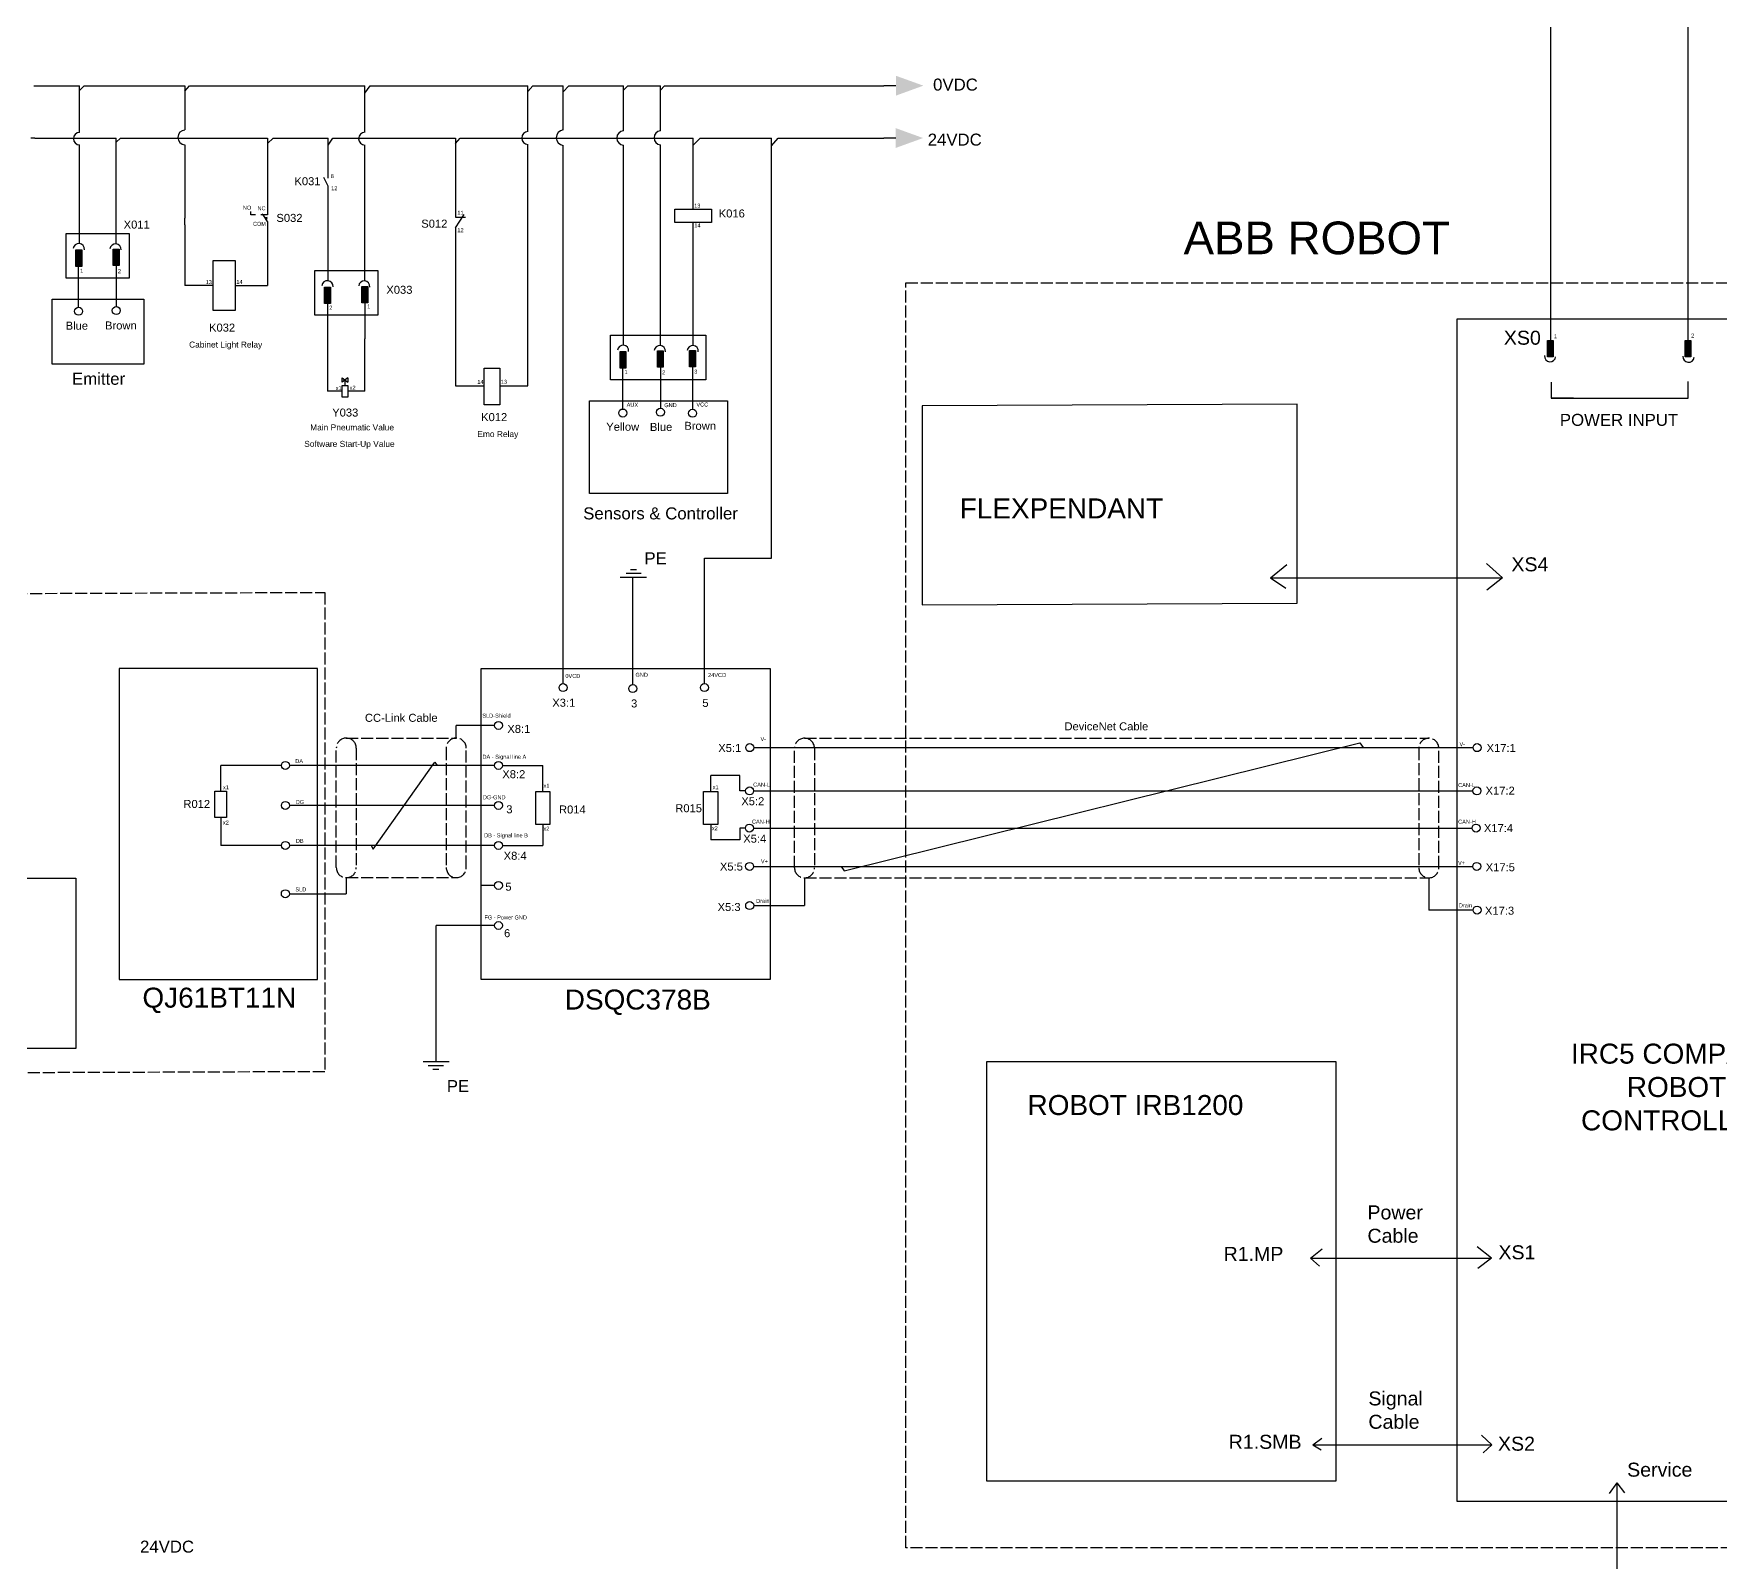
# Model space of a CAD drawing. Header units: inches. Extents: x 202 to 3097, y 126 to 1215.
# Drawn here: x 736.1 to 1157.6, y 376.3 to 758.3 of the extents above; entities that cross this region are included whole.
import ezdxf

# ---------------------------------------------------------------- set-up
doc = ezdxf.new("R2010")
doc.units = ezdxf.units.IN
doc.header["$MEASUREMENT"] = 0
doc.linetypes.add('AM_ISO02W050x2', pattern=[3.75, 3, -0.75])
doc.layers.add('0-netdam', color=7, linetype='Continuous', lineweight=30)
doc.layers.add('NetManh', color=7, linetype='Continuous', lineweight=15)
for name, color, linetype in [('FORMAT', 7, 'Continuous'), ('LOC', 8, 'Continuous'), ('Nét đứt', 7, 'AM_ISO02W050x2'), ('PDF2_Text', 7, 'Continuous')]:
    doc.layers.add(name, color=color, linetype=linetype)
doc.styles.add('Kiểu 1', font='arial.ttf', dxfattribs={"height": 5})
doc.styles.get("Standard").update_dxf_attribs({"font": 'arial.ttf'})

# ---------------------------------------------------------------- blocks, each defined once
blk = doc.blocks.new('*U29')
blk.add_circle((0, 0), 1)
blk = doc.blocks.new('*U30')
at = {"color": 0, "linetype": 'ByBlock', "lineweight": -2, "transparency": 16777216, "rotation": 270}
for p in [(852.27, 585.41), (852.27, 575.41), (852.27, 565.41), (852.27, 555.41), (852.27, 545.41), (852.27, 535.41)]:
    blk.add_blockref('*U29', p, dxfattribs=at)

msp = doc.modelspace()

# ---------------------------------------------------------------- linework, layer by layer
for p, q in [((1149.5, 805.72), (1149.5, 681.62)), ((1115.14, 803.76), (1115.14, 681.66)), ((736.12, 745.31), (747.52, 745.31)), ((747.52, 744.1), (748.75, 745.31)), ((747.52, 733.64), (747.52, 745.31)), ((748.75, 745.31), (773.88, 745.31)), ((773.88, 745.31), (773.88, 734.24)), ((773.88, 743.97), (775.08, 745.31)), ((775.08, 745.31), (818.86, 745.31)), ((818.86, 743.48), (820.16, 745.31)), ((818.86, 733.66), (818.86, 745.31)), ((820.16, 745.31), (829.26, 745.31)), ((829.26, 745.31), (859.56, 745.31)), ((859.56, 733.88), (859.56, 745.31)), ((859.56, 743.83), (860.89, 745.31)), ((860.89, 745.31), (861.37, 745.31)), ((861.37, 745.31), (868.41, 745.31)), ((868.41, 734.24), (868.41, 745.31)), ((868.41, 743.75), (869.86, 745.31)), ((869.86, 745.31), (883.53, 745.31)), ((883.53, 744.18), (884.56, 745.31)), ((883.53, 734.02), (883.53, 745.31)), ((884.56, 745.31), (892.72, 745.31)), ((892.72, 744.16), (893.73, 745.31)), ((892.72, 734.07), (892.72, 745.31)), ((893.73, 745.31), (913.2, 745.31)), ((913.2, 745.31), (948.6, 745.31)), ((951.6, 745.31), (948.6, 745.31)), ((736.4, 732.23), (735.39, 732.23)), ((736.4, 732.23), (748.12, 732.23)), ((747.52, 705.85), (747.52, 730.5)), ((748.12, 732.23), (756.71, 732.23)), ((756.71, 705.78), (756.71, 732.23)), ((756.71, 731.17), (757.77, 732.23)), ((757.77, 732.23), (794.55, 732.23)), ((773.88, 730.53), (773.88, 712.23)), ((794.55, 732.23), (794.55, 713.01)), ((794.55, 730.86), (795.94, 732.23)), ((795.94, 732.23), (809.68, 732.23)), ((809.68, 730.42), (810.88, 732.23)), ((809.68, 722.2), (809.68, 732.23)), ((810.88, 732.23), (829.26, 732.23)), ((818.86, 696.5), (818.86, 730.47)), ((829.26, 732.23), (841.56, 732.23)), ((841.56, 732.23), (841.56, 712.41)), ((841.56, 730.9), (842.68, 732.23)), ((842.68, 732.23), (875.62, 732.23)), ((859.56, 670.27), (859.56, 730.58)), ((868.41, 606.79), (868.41, 730.39)), ((875.62, 732.23), (900.95, 732.23)), ((883.53, 680.44), (883.53, 730.44)), ((892.72, 680.36), (892.72, 730.51)), ((900.95, 730.44), (902.64, 732.23)), ((900.95, 714.46), (900.95, 732.23)), ((902.64, 732.23), (913.27, 732.23)), ((913.27, 732.23), (920.51, 732.23)), ((920.51, 627.25), (920.51, 732.23)), ((920.51, 730.29), (922.17, 732.23)), ((922.17, 732.23), (948.53, 732.23)), ((951.53, 732.23), (948.53, 732.23)), ((809.68, 720.16), (808.64, 722.35)), ((809.68, 696.57), (809.68, 720.16)), ((790.4, 713.01), (790.4, 713.83)), ((791.52, 713.01), (790.4, 713.01)), ((794.55, 713.01), (792.91, 713.01)), ((793.42, 713.01), (793.22, 713.31)), ((794.55, 711.36), (793.42, 713.01)), ((794.45, 712.38), (793.91, 712.3)), ((794.28, 711.76), (794.45, 712.38)), ((841.56, 709.76), (843.73, 713.13)), ((841.56, 712.41), (843.28, 712.41)), ((843.28, 712.41), (844.04, 712.41)), ((900.95, 714.46), (900.95, 714.43)), ((773.88, 710.56), (773.88, 712.23)), ((773.88, 710.56), (773.88, 695.36)), ((794.55, 711.36), (794.55, 695.36)), ((841.56, 709.76), (841.56, 670.27)), ((900.95, 680.36), (900.95, 711.11)), ((747.33, 689.92), (747.33, 700.16)), ((756.72, 700.33), (756.72, 690.11)), ((780.96, 695.36), (773.88, 695.36)), ((786.45, 695.36), (794.55, 695.36)), ((809.54, 690.88), (809.54, 682.08)), ((818.87, 691.05), (818.87, 682.08)), ((809.54, 682.08), (809.54, 668.94)), ((818.87, 668.94), (818.87, 682.08)), ((883.34, 664.5), (883.34, 674.75)), ((892.73, 674.92), (892.73, 664.69)), ((900.77, 675.03), (900.77, 664.43)), ((813.2, 672.33), (814.64, 671.19)), ((814.64, 672.33), (813.2, 671.19)), ((841.56, 670.27), (848.65, 670.27)), ((852.58, 670.27), (859.56, 670.27)), ((1115.34, 671.17), (1115.34, 667.18)), ((1149.61, 667.18), (1149.61, 671.39)), ((813.2, 668.94), (809.54, 668.94)), ((818.87, 668.94), (814.64, 668.94)), ((1120.89, 667.18), (1115.34, 667.18)), ((1115.34, 667.18), (1120.89, 667.18)), ((1120.89, 667.18), (1126.89, 667.18)), ((1126.89, 667.18), (1149.61, 667.18)), ((885.25, 624.35), (886.78, 624.35)), ((903.74, 615.04), (903.74, 627.25)), ((903.74, 627.25), (920.51, 627.25)), ((1045.2, 622.33), (1049.31, 625.62)), ((1103.21, 622.33), (1099.16, 625.88)), ((882.71, 622.45), (889.23, 622.45)), ((884.14, 623.45), (887.94, 623.45)), ((885.83, 606.52), (885.83, 622.45)), ((1045.2, 622.33), (1103.21, 622.33)), ((1045.2, 622.33), (1049.05, 619.71)), ((1103.21, 622.33), (1099.29, 619.19)), ((903.74, 606.79), (903.74, 615.04)), ((868.41, 595.88), (868.41, 606.79)), ((885.83, 595.61), (885.83, 606.52)), ((903.74, 595.88), (903.74, 606.79)), ((851.27, 585.41), (841.71, 585.41)), ((841.71, 582.25), (841.71, 585.41)), ((916.05, 579.86), (1095.82, 579.86)), ((938.69, 549.04), (1067.49, 581.06)), ((1067.49, 581.06), (1068.34, 579.86)), ((798.01, 575.41), (782.85, 575.41)), ((782.85, 568.99), (782.85, 575.41)), ((804.72, 575.41), (800.01, 575.41)), ((851.27, 575.41), (804.72, 575.41)), ((820.97, 554.53), (836.33, 576.26)), ((836.33, 576.26), (836.97, 575.41)), ((853.27, 575.41), (863.33, 575.41)), ((863.33, 568.91), (863.33, 575.41)), ((905.3, 568.91), (905.3, 572.89)), ((912.59, 572.89), (905.3, 572.89)), ((912.59, 569.06), (912.59, 572.89)), ((914.02, 569.06), (912.59, 569.06)), ((916.02, 569.06), (1095.77, 569.06)), ((804.72, 565.41), (800.01, 565.41)), ((851.27, 565.41), (804.72, 565.41)), ((782.85, 562.41), (782.85, 555.41)), ((863.33, 560.67), (863.33, 555.41)), ((905.3, 560.67), (905.3, 556.81)), ((912.59, 556.81), (905.3, 556.81)), ((913.97, 559.76), (912.59, 559.76)), ((912.59, 559.76), (912.59, 556.81)), ((915.97, 559.76), (1095.58, 559.76)), ((798.01, 555.41), (782.85, 555.41)), ((804.72, 555.41), (800.01, 555.41)), ((851.27, 555.41), (804.72, 555.41)), ((820.42, 555.41), (820.97, 554.53)), ((853.27, 555.41), (863.33, 555.41)), ((916.02, 550.19), (1095.74, 550.19)), ((937.9, 550.19), (938.69, 549.04)), ((814.24, 547.37), (814.24, 543.33)), ((851.27, 545.41), (847.9, 545.41)), ((928.75, 547.33), (928.75, 540.4)), ((1084.77, 547.33), (1084.77, 539.27)), ((800, 543.33), (814.24, 543.33)), ((916.04, 540.4), (928.75, 540.4)), ((851.27, 535.41), (836.68, 535.41)), ((836.68, 501.32), (836.68, 535.41)), ((1095.83, 539.27), (1084.77, 539.27)), ((839.94, 501.32), (833.41, 501.32)), ((838.51, 500.32), (834.71, 500.32)), ((837.4, 499.42), (835.87, 499.42)), ((1055.23, 452.26), (1058.14, 454.6)), ((1055.23, 452.26), (1057.41, 450.23)), ((1100.42, 452.26), (1096.84, 455.12)), ((1100.42, 452.26), (1097.04, 449.7)), ((1055.77, 405.63), (1058.01, 407.25)), ((1055.77, 405.63), (1100.53, 405.63)), ((1055.77, 405.63), (1057.89, 404.38)), ((1100.53, 405.63), (1097.94, 408.04)), ((1100.53, 405.63), (1098.32, 403.61)), ((1131.73, 396.08), (1129.86, 393.44)), ((1131.73, 396.08), (1131.73, 267.28)), ((1131.73, 396.08), (1133.66, 393.58))]:
    msp.add_line(p, q)
for points in [[(896.35, 714.43), (905.47, 714.43), (905.47, 711.11), (896.35, 711.11)], [(759.95, 708.36), (759.95, 697.22), (744.23, 697.22), (744.23, 708.36)], [(748.11, 704.26), (748.11, 700.16), (746.66, 700.16), (746.66, 704.26)], [(757.44, 704.43), (757.44, 700.33), (755.99, 700.33), (755.99, 704.43)], [(786.45, 701.59), (786.45, 689.13), (780.96, 689.13), (780.96, 701.59)], [(822.11, 699.08), (822.11, 687.94), (806.38, 687.94), (806.38, 699.08)], [(763.62, 691.99), (763.62, 675.75), (740.73, 675.75), (740.73, 691.99)], [(810.26, 694.98), (810.26, 690.88), (808.81, 690.88), (808.81, 694.98)], [(819.6, 695.15), (819.6, 691.05), (818.14, 691.05), (818.14, 695.15)], [(1091.83, 687.04), (1207.29, 687.04), (1207.29, 391.46), (1091.83, 391.46)], [(904.06, 682.94), (904.06, 671.81), (880.24, 671.81), (880.24, 682.94)], [(884.12, 678.85), (884.12, 674.75), (882.67, 674.75), (882.67, 678.85)], [(893.45, 679.02), (893.45, 674.92), (892, 674.92), (892, 679.02)], [(901.49, 679.13), (901.49, 675.03), (900.04, 675.03), (900.04, 679.13)], [(1114.39, 677.56), (1114.39, 681.66), (1115.84, 681.66), (1115.84, 677.56)], [(1148.79, 677.52), (1148.79, 681.62), (1150.24, 681.62), (1150.24, 677.52)], [(848.65, 674.7), (852.58, 674.7), (852.58, 665.56), (848.65, 665.56)], [(813.2, 670.38), (814.64, 670.38), (814.64, 667.44), (813.2, 667.44)], [(909.49, 666.57), (909.49, 643.38), (875.04, 643.38), (875.04, 666.57)], [(958.17, 615.54), (1051.89, 615.98), (1051.89, 665.74), (958.17, 665.3)], [(757.49, 521.89), (807.04, 521.89), (807.04, 599.67), (757.49, 599.67)], [(847.9, 599.67), (920.13, 599.67), (920.13, 521.89), (847.9, 521.89)], [(781.38, 568.99), (784.32, 568.99), (784.32, 562.41), (781.38, 562.41)], [(861.56, 568.91), (865.1, 568.91), (865.1, 560.67), (861.56, 560.67)], [(903.52, 568.91), (907.07, 568.91), (907.07, 560.67), (903.52, 560.67)], [(746.67, 504.7), (465.26, 504.7), (465.26, 547.23), (746.67, 547.23)], [(974.33, 501.4), (1061.49, 501.4), (1061.49, 396.5), (974.33, 396.5)]]:
    msp.add_lwpolyline(points, close=True)
for points in [[(813.2, 671.19), (813.2, 672.33)], [(814.64, 672.33), (814.64, 671.19)]]:
    msp.add_lwpolyline(points)
for centre in [(747.33, 688.92), (756.74, 689.11), (883.34, 663.5), (892.75, 663.7), (900.76, 663.43), (868.41, 594.88), (885.83, 594.61), (903.74, 594.88), (915.05, 579.86), (1096.82, 579.86), (799.01, 575.41), (915.02, 569.06), (1096.77, 569.06), (799.01, 565.41), (914.97, 559.76), (1096.58, 559.76), (799.01, 555.41), (915.02, 550.19), (1096.74, 550.19), (799, 543.33), (915.04, 540.4), (1096.83, 539.27)]:
    msp.add_circle(centre, 1)
for centre, radius, start, end in [((747.61, 732.07), 1.57, 93.2959, 266.7041), ((773.99, 732.38), 1.86, 93.4701, 266.5299), ((818.89, 732.07), 1.6, 91.0926, 268.9074), ((859.74, 732.23), 1.66, 96.0223, 263.9777), ((868.61, 732.32), 1.93, 95.7635, 264.2365), ((883.61, 732.23), 1.79, 92.392, 267.608), ((892.94, 732.29), 1.79, 97.0579, 262.9421), ((747.39, 704.46), 1.4, 354.4059, 174.4059), ((756.57, 704.39), 1.4, 354.4059, 174.4059), ((809.54, 695.18), 1.4, 354.4059, 174.4059), ((818.72, 695.11), 1.4, 354.4059, 174.4059), ((883.4, 679.04), 1.4, 354.4059, 174.4059), ((892.58, 678.97), 1.4, 354.4059, 174.4059), ((900.81, 678.97), 1.4, 354.4059, 174.4059), ((1115.07, 677.72), 1.4, 174.4059, 354.4059), ((1149.66, 677.57), 1.4, 174.4059, 354.4059)]:
    msp.add_arc(centre, radius, start, end)
at = {"layer": '0-netdam'}
msp.add_line((1055.23, 452.26), (1100.42, 452.26), dxfattribs=at)
at = {"layer": '0-netdam', "lineweight": 35, "transparency": 33554559}
for points in [[(951.6, 747.79), (958.45, 745.32), (951.6, 745.31)], [(958.45, 745.32), (951.6, 745.31), (951.6, 742.83)], [(951.53, 734.71), (958.38, 732.23), (951.53, 732.23)], [(958.38, 732.23), (951.53, 732.23), (951.53, 729.75)]]:
    msp.add_solid(points, dxfattribs=at)
at = {"layer": 'LOC', "lineweight": 35, "transparency": 33554559}
for points in [[(746.66, 704.26), (748.11, 704.26), (746.66, 700.16)], [(748.11, 704.26), (746.66, 700.16), (748.11, 700.16)], [(755.99, 704.43), (757.44, 704.43), (755.99, 700.33)], [(757.44, 704.43), (755.99, 700.33), (757.44, 700.33)], [(808.81, 694.98), (810.26, 694.98), (808.81, 690.88)], [(810.26, 694.98), (808.81, 690.88), (810.26, 690.88)], [(818.14, 695.15), (819.6, 695.15), (818.14, 691.05)], [(819.6, 695.15), (818.14, 691.05), (819.6, 691.05)], [(882.67, 678.85), (884.12, 678.85), (882.67, 674.75)], [(884.12, 678.85), (882.67, 674.75), (884.12, 674.75)], [(892, 679.02), (893.45, 679.02), (892, 674.92)], [(893.45, 679.02), (892, 674.92), (893.45, 674.92)], [(900.04, 679.13), (901.49, 679.13), (900.04, 675.03)], [(901.49, 679.13), (900.04, 675.03), (901.49, 675.03)], [(1115.84, 677.56), (1114.39, 677.56), (1115.84, 681.66)], [(1114.39, 677.56), (1115.84, 681.66), (1114.39, 681.66)], [(1150.24, 677.52), (1148.79, 677.52), (1150.24, 681.62)], [(1148.79, 677.52), (1150.24, 681.62), (1148.79, 681.62)]]:
    msp.add_solid(points, dxfattribs=at)
at = {"layer": 'Nét đứt'}
for p, q in [((813.92, 670.38), (813.92, 671.76)), ((814.24, 582.25), (841.71, 582.25)), ((928.75, 582.21), (1084.77, 582.21)), ((811.74, 549.87), (811.74, 579.75)), ((816.74, 579.75), (816.74, 549.87)), ((839.21, 579.75), (839.21, 549.87)), ((844.21, 549.87), (844.21, 579.75)), ((926.25, 549.83), (926.25, 579.71)), ((931.25, 579.71), (931.25, 549.83)), ((1082.27, 579.71), (1082.27, 549.83)), ((1087.27, 549.83), (1087.27, 579.71)), ((814.24, 547.37), (841.71, 547.37)), ((928.75, 547.33), (1084.77, 547.33))]:
    msp.add_line(p, q, dxfattribs=at)
msp.add_lwpolyline([(1228.24, 379.89), (954.09, 379.89), (954.09, 696.01), (1228.24, 696.01)], dxfattribs=at)
msp.add_lwpolyline([(281.48, 616.84), (808.88, 618.67), (808.88, 498.86), (281.48, 497.03)], close=True, dxfattribs=at)
for centre, start, end in [((814.24, 579.75), 0, 180), ((841.71, 579.75), 0, 180), ((928.75, 579.71), 0, 180), ((1084.77, 579.71), 0, 180), ((814.24, 549.87), 180, 0), ((841.71, 549.87), 180, 0), ((928.75, 549.83), 180, 0), ((1084.77, 549.83), 180, 0)]:
    msp.add_arc(centre, 2.5, start, end, dxfattribs=at)

# ---------------------------------------------------------------- block references
msp.add_blockref('*U30', (0, 0))

# ---------------------------------------------------------------- texts
at = {"layer": 'FORMAT', "lineweight": 35, "insert": (1056.76, 711.35), "char_height": 8.167, "width": 73.6737, "attachment_point": 2}
msp.add_mtext('ABB ROBOT', dxfattribs=at)
at = {"layer": 'NetManh', "lineweight": 35, "attachment_point": 1}
for s, width, insert, char_height in [('K031', 8.5603, (801.27, 722.44), 2), ('K016', 8.5603, (907.3, 714.38), 2), ('K032', 8.5603, (779.93, 685.85), 2), ('\\pxqc;Cabinet Light Relay', 21.3565, (773.41, 681.36), 1.5), ('K012', 8.5603, (847.93, 663.48), 2), ('\\pxqc;Main Pneumatic Value', 21.3565, (805.01, 660.65), 1.5), ('\\pxqc;Emo Relay', 21.3565, (841.42, 658.99), 1.5), ('\\pxqc;Software Start-Up Value', 21.3565, (804.34, 656.54), 1.5)]:
    msp.add_mtext_dynamic_manual_height_columns(s, width=width, gutter_width=12.5, heights=[0], dxfattribs=dict(at, insert=insert, char_height=char_height))
at = {"layer": 'PDF2_Text', "color": 7, "style": 'Kiểu 1'}
for s, insert, char_height, width, attachment_point in [('\\pxqc;{\\C256;0VDC}', (958.2, 744.04), 3, 16.5347, 7), ('\\pxqc;{\\C256;24VDC}', (958.02, 730.29), 3, 16.5347, 7), ('{\\C256;8}', (810.34, 722.21), 1, 0.7847, 7), ('{\\C256;12}', (810.46, 719.18), 1, 0.7847, 7), ('{\\C256;NO}', (790.49, 714.31), 1, 0.7847, 9), ('{\\C256;NC}', (794.06, 714.16), 1, 0.7847, 9), ('{\\C256;S032}', (796.77, 711.24), 2, 16.6626, 7), ('{\\C256;11}', (842, 713.04), 1, 0.7503, 7), ('{\\C256;13}', (901.17, 714.8), 1, 0.7847, 7), ('{\\C256;X011}', (758.59, 709.57), 2, 16.6626, 7), ('{\\C256;COM}', (794.15, 710.27), 1, 0.7847, 9), ('{\\C256;S012}', (832.97, 709.8), 2, 16.6626, 7), ('{\\C256;12}', (842, 708.7), 1, 0.7847, 7), ('{\\C256;14}', (901.21, 709.89), 1, 0.7503, 7), ('{\\C256;1}', (747.74, 698.54), 1, 0.7847, 7), ('{\\C256;2}', (757.15, 698.45), 1, 0.7847, 7), ('{\\C256;13}', (779.09, 695.7), 1, 0.7847, 7), ('{\\C256;14}', (786.76, 695.78), 1, 0.7503, 7), ('{\\C256;X033}', (824.24, 693.27), 2, 16.6626, 7), ('{\\C256;2}', (809.98, 689.32), 1, 0.7847, 7), ('{\\C256;1}', (819.46, 689.64), 1, 0.7847, 7), ('{\\C256;Blue}', (744.1, 684.3), 2, 5.9764, 7), ('{\\C256;Brown}', (753.94, 684.35), 2, 5.9764, 7), ('{\\C256;XS0}', (1103.52, 680.52), 3.5, 10.5341, 7), ('{\\C256;1}', (1116.03, 682.19), 1, 0.7847, 7), ('{\\C256;2}', (1150.32, 682.35), 1, 0.7847, 7), ('\\pxqc;{\\C256;Emitter}', (735.38, 670.52), 3, 33.8935, 7), ('{\\C256;x1}', (811.59, 669.25), 1, 0.7847, 7), ('{\\C256;x2}', (815.08, 669.31), 1, 0.7847, 7), ('{\\C256;14}', (846.99, 670.78), 1, 0.7503, 7), ('{\\C256;13}', (852.87, 670.79), 1, 0.7847, 7), ('{\\C256;1}', (883.75, 673.25), 1, 0.7847, 7), ('{\\C256;2}', (893.15, 673.16), 1, 0.7847, 7), ('{\\C256;3}', (901.18, 673.32), 1, 0.7847, 7), ('{\\C256;AUX}', (884.3, 665.04), 1, 0.7847, 7), ('{\\C256;GND}', (893.7, 664.95), 1, 0.7847, 7), ('{\\C256;VCC}', (901.73, 665.11), 1, 0.7847, 7), ('{\\C256;Y033}', (810.71, 662.59), 2, 16.6626, 7), ('\\pxqc;{\\C256;POWER INPUT}', (1116.44, 660.25), 3, 31.7135, 7), ('{\\C256;Yellow}', (879.2, 659.04), 2, 5.9764, 7), ('{\\C256;Blue}', (890.11, 658.99), 2, 5.9764, 7), ('{\\C256;Brown}', (898.71, 659.27), 2, 5.9764, 7), ('\\pxqc;{\\C256;FLEXPENDANT}', (963.73, 637.16), 5, 58.4442, 7), ('\\pxqc;{\\C256;Sensors & Controller}', (872.8, 636.87), 3, 39.9344, 7), ('{\\C256;PE}', (888.74, 625.7), 3, 16.6626, 7), ('{\\C256;XS4}', (1105.4, 623.88), 3.5, 10.5341, 7), ('{\\C256;GND}', (886.51, 597.56), 1, 0.7847, 7), ('{\\C256;24VCD}', (904.65, 597.5), 1, 0.7847, 7), ('{\\C256;0VCD}', (868.99, 597.27), 1, 0.7847, 7), ('{\\C256;X3:1}', (865.71, 590.06), 2, 5.9764, 7), ('{\\C256;3}', (885.4, 589.88), 2, 5.9764, 7), ('{\\C256;5}', (903.22, 590.01), 2, 5.9764, 7), ('\\pxqc;{\\C256;CC-Link Cable}', (808, 586.29), 2, 39.9344, 7), ('{\\C256;SLD-Shield}', (848.23, 587.34), 1, 0.7847, 7), ('\\pxqc;{\\C256;DeviceNet Cable}', (984.22, 584.16), 2, 39.9344, 7), ('{\\C256;X8:1}', (854.48, 583.52), 2, 5.9764, 7), ('{\\C256;V-}', (917.74, 581.54), 1, 0.7847, 7), ('{\\C256;DA - Signal line A}', (848.26, 576.78), 1, 11.839, 7), ('{\\C256;X5:1}', (907.19, 578.75), 2, 5.9764, 7), ('{\\C256;V-}', (1092.42, 580.23), 1, 0.7847, 7), ('{\\C256;X17:1}', (1099.2, 578.78), 2, 5.9764, 7), ('{\\C256;DA}', (801.48, 576), 1, 0.7847, 7), ('{\\C256;X8:2}', (853.22, 572.2), 2, 5.9764, 7), ('{\\C256;x1}', (783.41, 569.46), 1, 0.7847, 7), ('{\\C256;x1}', (863.52, 569.83), 1, 0.7847, 7), ('{\\C256;x1}', (905.81, 569.48), 1, 0.7847, 7), ('{\\C256;CAN-L}', (915.92, 570.11), 1, 0.7847, 7), ('{\\C256;CAN-L}', (1092.1, 569.99), 1, 0.7847, 7), ('{\\C256;X17:2}', (1098.94, 568.11), 2, 5.9764, 7), ('{\\C256;R012}', (773.52, 564.76), 2, 5.9764, 7), ('{\\C256;DG}', (801.6, 565.76), 1, 0.7847, 7), ('{\\C256;DG-GND}', (848.36, 566.94), 1, 0.7847, 7), ('{\\C256;3}', (854.21, 563.43), 2, 5.9764, 7), ('{\\C256;R014}', (867.39, 563.38), 2, 5.9764, 7), ('{\\C256;R015}', (896.45, 563.69), 2, 5.9764, 7), ('{\\C256;X5:2}', (912.95, 565.44), 2, 5.9764, 7), ('{\\C256;x2}', (783.4, 560.64), 1, 0.7847, 7), ('{\\C256;CAN-H}', (915.62, 560.86), 1, 0.7847, 7), ('{\\C256;CAN-H}', (1092.09, 560.84), 1, 0.7847, 7), ('{\\C256;X17:4}', (1098.53, 558.77), 2, 5.9764, 7), ('{\\C256;DB}', (801.63, 556.07), 1, 0.7847, 7), ('{\\C256;DB - Signal line B}', (848.67, 557.14), 1, 11.839, 7), ('{\\C256;x2}', (863.52, 559.12), 1, 0.7847, 7), ('{\\C256;x2}', (905.59, 559.22), 1, 0.7847, 7), ('{\\C256;X5:4}', (913.43, 556.08), 2, 5.9764, 7), ('{\\C256;X8:4}', (853.56, 551.81), 2, 5.9764, 7), ('{\\C256;X5:5}', (907.6, 549.12), 2, 5.9764, 7), ('{\\C256;V+}', (917.85, 550.96), 1, 0.7847, 7), ('{\\C256;V+}', (1092.07, 550.57), 1, 0.7847, 7), ('{\\C256;X17:5}', (1098.98, 548.94), 2, 5.9764, 7), ('{\\C256;SLD}', (801.52, 543.91), 1, 0.7847, 7), ('{\\C256;5}', (853.98, 544.08), 2, 5.9764, 7), ('{\\C256;X5:3}', (907.02, 539.01), 2, 5.9764, 7), ('{\\C256;Drain}', (916.66, 541.05), 1, 0.7847, 7), ('{\\C256;Drain}', (1092.27, 539.91), 1, 0.7847, 7), ('{\\C256;X17:3}', (1098.79, 538.08), 2, 5.9764, 7), ('{\\C256;FG - Power GND}', (848.75, 536.9), 1, 11.839, 7), ('{\\C256;6}', (853.66, 532.46), 2, 5.9764, 7), ('\\pxqc;{\\C256;QJ61BT11N}', (753.28, 513.5), 5, 58.4442, 7), ('\\pxqc;{\\C256;DSQC378B}', (857.85, 513.03), 5, 58.4442, 7), ('\\pxqc;{\\C256;IRC5 COMPACT ROBOT CONTROLLER}', (1117.45, 484.14), 5, 58.4442, 7), ('{\\C256;PE}', (839.36, 493.77), 3, 16.6626, 7), ('\\pxqc;{\\C256;ROBOT IRB1200}', (982.23, 487.97), 5, 58.4442, 7), ('{\\C256;Power Cable}', (1069.43, 456.07), 3.5, 10.5341, 7), ('{\\C256;XS1}', (1102.17, 451.93), 3.5, 10.5341, 7), ('{\\C256;R1.MP}', (1033.48, 451.58), 3.5, 10.5341, 7), ('{\\C256;Signal Cable}', (1069.67, 409.57), 3.5, 10.5341, 7), ('{\\C256;R1.SMB}', (1034.76, 404.56), 3.5, 10.5341, 7), ('{\\C256;XS2}', (1102.05, 404.09), 3.5, 10.5341, 7), ('{\\C256;Service}', (1134.33, 397.6), 3.5, 10.5341, 7), ('\\pxqc;{\\C256;24VDC}', (761.17, 378.62), 3, 16.5347, 7)]:
    msp.add_mtext(s, dxfattribs=dict(at, insert=insert, char_height=char_height, width=width, attachment_point=attachment_point))

doc.saveas('drawing.dxf')
